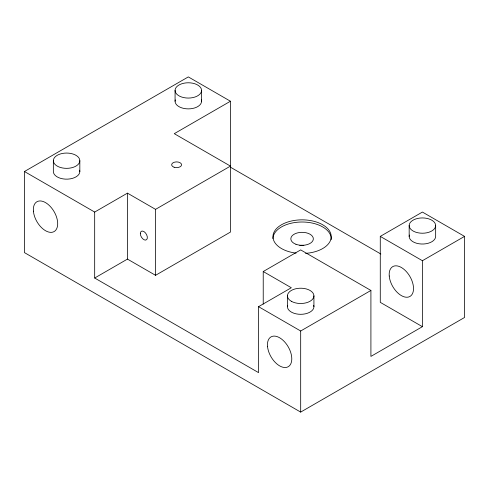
<?xml version="1.0" encoding="UTF-8"?>
<svg xmlns="http://www.w3.org/2000/svg" width="489" height="489" viewBox="0 0 489 489"><rect width="100%" height="100%" fill="white"/><g stroke="black" fill="none" stroke-linecap="round" stroke-linejoin="round"><path stroke-width="0.73" d="M24.45 171.517L188.32 76.907L230.453 101.235L230.453 232.067L155.545 275.313L127.452 259.097L94.677 278.021L94.677 212.061L24.45 171.517L24.45 252.611L300.68 412.093L464.55 317.483L464.55 236.389L422.41 212.061L380.277 236.389L380.277 302.349L422.41 326.676L422.41 260.716L464.55 236.389M230.453 101.235L174.273 133.674L230.453 166.107L155.545 209.359L127.452 193.143L94.677 212.061M263.229 304.127L263.229 271.529L300.68 249.903L370.913 290.454L370.913 356.408L422.41 326.676M94.677 278.021L258.547 372.624L258.547 306.67L291.322 287.746L263.229 271.529M258.547 306.67L300.68 330.998L370.913 290.454M380.277 236.389L422.41 260.716M230.453 167.195L380.858 254.023M435.656 225.576A13.24 7.647 0 0 1 415.791 232.202A13.24 7.647 0 0 1 415.791 218.956A13.24 7.647 0 0 1 435.656 225.576L435.656 236.389A13.24 7.647 0 0 1 421.255 244.005A13.24 7.647 0 0 1 409.372 235.062M409.171 225.576L409.171 236.389M313.926 295.857L313.926 306.67M300.68 330.998L300.68 412.093M287.44 295.857L287.44 306.67M201.56 90.422A13.24 7.647 0 0 1 181.694 97.042A13.24 7.647 0 0 1 181.694 83.802A13.24 7.647 0 0 1 201.56 90.422L201.56 101.235M175.074 90.422L175.074 101.235M155.545 209.359L155.545 275.313M127.452 193.143L127.452 259.097M79.829 160.704A13.24 7.647 0 0 1 59.964 167.324A13.24 7.647 0 0 1 59.964 154.084A13.24 7.647 0 0 1 79.829 160.704L79.829 171.517M53.344 160.704L53.344 171.517A13.24 7.647 0 0 0 67.745 179.133A13.24 7.647 0 0 0 79.628 170.184M299.745 245.441A11.253 6.498 0 0 1 303.846 245.38M296.089 253.119A29.132 16.822 0 0 1 278.412 226.859A29.132 16.822 0 0 1 327.165 228.1A29.132 16.822 0 0 1 305.558 253.363M313.724 305.344A13.24 7.647 0 0 1 300.68 314.317A13.24 7.647 0 0 1 287.642 305.344M201.358 99.909A13.24 7.647 0 0 1 188.32 108.882A13.24 7.647 0 0 1 175.276 99.909M272.954 238.65A29.132 16.822 0 0 1 303.003 222.012A29.132 16.822 0 0 1 331.181 239.702M33.411 211.138A17.213 9.939 60 0 0 52.671 232.159A17.213 9.939 60 0 0 50.471 206.676A17.213 9.939 60 0 0 33.411 211.138M267.507 346.291A17.213 9.939 60 0 0 286.768 367.312A17.213 9.939 60 0 0 284.567 341.829A17.213 9.939 60 0 0 267.507 346.291M389.238 276.01A17.213 9.939 60 0 0 408.498 297.037A17.213 9.939 60 0 0 406.298 271.548A17.213 9.939 60 0 0 389.238 276.01M140.325 233.553A4.963 2.867 60 0 0 145.594 240.105A4.963 2.867 60 0 0 145.594 233.082A4.963 2.867 60 0 0 140.325 233.553M174.127 167.244A4.963 2.867 0 0 0 181.578 164.756A4.963 2.867 0 0 0 174.127 162.275A4.963 2.867 0 0 0 174.127 167.244M291.322 301.267A13.24 7.647 0 0 0 313.473 297.838A13.24 7.647 0 0 0 297.257 288.473A13.24 7.647 0 0 0 291.322 301.267M295.955 244.274A11.253 6.498 0 0 0 313.327 239.164A11.253 6.498 0 0 0 296.976 233.033A11.253 6.498 0 0 0 295.955 244.274"/></g></svg>
